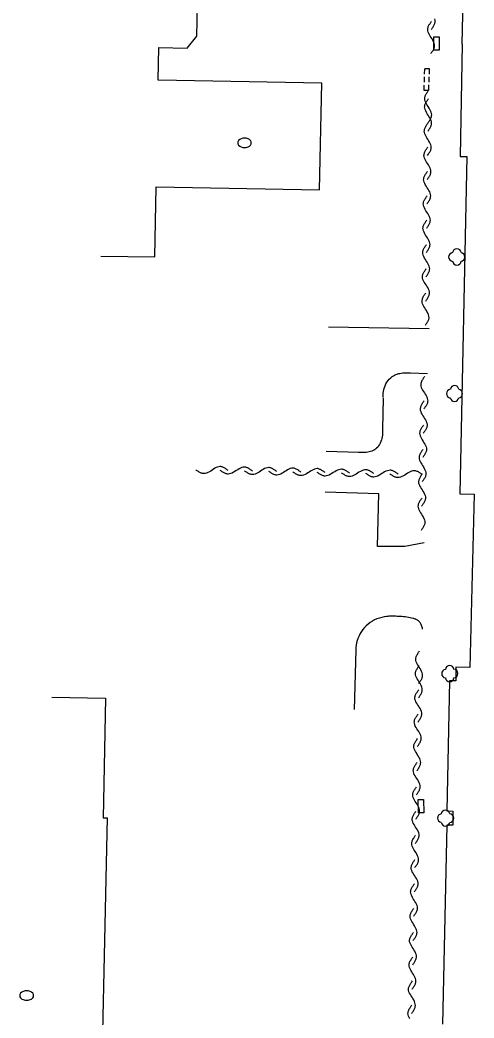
# Model space of a CAD drawing. Header units: millimetres. Extents: x 107999 to 109001, y 146999 to 148001.
# Drawn here: x 108135.5 to 108177.6, y 147292 to 147384.5 of the extents above; entities that cross this region are included whole.
import ezdxf
from ezdxf.enums import TextEntityAlignment as Align

# ---------------------------------------------------------------- set-up
doc = ezdxf.new("R2010")
doc.units = ezdxf.units.MM
doc.linetypes.add('DASHED', pattern=[0.75, 0.5, -0.25])
for name, color, linetype in [('W0008', 7, 'CONTINUOUS'), ('W0100', 7, 'CONTINUOUS'), ('W0112', 1, 'DASHED'), ('W0300', 7, 'CONTINUOUS'), ('W0310', 3, 'CONTINUOUS'), ('W0471', 7, 'CONTINUOUS'), ('W0991', 7, 'CONTINUOUS')]:
    doc.layers.add(name, color=color, linetype=linetype)
doc.styles.get("Standard").update_dxf_attribs({"font": 'romans.shx', "width": 0.85})

msp = doc.modelspace()

# ---------------------------------------------------------------- linework, layer by layer
at = {"layer": 'W0008'}
for points in [[(108176.531, 147382.266), (108176.719, 147390.469)], [(108176.531, 147382.266), (108176.328, 147371.875), (108176.969, 147371.859), (108176.32, 147340.594), (108177.625, 147340.562), (108177.242, 147324.516), (108175.945, 147324.531), (108175.93, 147323.266), (108175.359, 147323.266), (108175.102, 147311.25), (108175.664, 147311.219), (108175.664, 147309.906), (108175.109, 147309.922), (108174.711, 147291.484)], [(108173.453, 147355.891), (108164.117, 147356.062)], [(108169.203, 147349.531), (108169.203, 147349.562), (108169.203, 147349.609), (108169.203, 147349.641), (108169.203, 147349.688), (108169.203, 147349.719), (108169.203, 147349.766), (108169.203, 147349.797), (108169.203, 147349.844), (108169.203, 147349.875), (108169.203, 147349.922), (108169.203, 147349.922), (108169.227, 147350.094), (108169.266, 147350.281), (108169.312, 147350.453), (108169.375, 147350.625), (108169.453, 147350.797), (108169.547, 147350.953), (108169.648, 147351.094), (108169.766, 147351.234), (108169.898, 147351.359), (108170.039, 147351.469), (108170.148, 147351.547), (108170.258, 147351.609), (108170.375, 147351.656), (108170.5, 147351.703), (108170.625, 147351.75), (108170.75, 147351.766), (108170.883, 147351.797), (108171.008, 147351.812), (108171.141, 147351.828), (108171.266, 147351.828), (108171.312, 147351.828), (108171.359, 147351.828), (108171.406, 147351.828), (108171.453, 147351.828), (108171.492, 147351.828), (108171.539, 147351.828), (108171.586, 147351.812), (108171.625, 147351.812), (108171.672, 147351.812), (108171.719, 147351.812), (108171.719, 147351.812), (108173.297, 147351.75)], [(108169.195, 147349.469), (108169.141, 147346.609), (108169.141, 147346.609), (108169.148, 147346.562), (108169.148, 147346.516), (108169.148, 147346.484), (108169.148, 147346.438), (108169.148, 147346.391), (108169.141, 147346.359), (108169.141, 147346.312), (108169.141, 147346.281), (108169.141, 147346.234), (108169.141, 147346.188), (108169.141, 147346.188), (108169.125, 147346.047), (108169.102, 147345.891), (108169.07, 147345.734), (108169.031, 147345.594), (108168.984, 147345.453), (108168.93, 147345.312), (108168.859, 147345.172), (108168.781, 147345.047), (108168.695, 147344.938), (108168.594, 147344.828), (108168.492, 147344.75), (108168.383, 147344.688), (108168.273, 147344.625), (108168.148, 147344.562), (108168.023, 147344.516), (108167.898, 147344.484), (108167.766, 147344.453), (108167.633, 147344.438), (108167.5, 147344.422), (108167.367, 147344.422), (108167.328, 147344.422), (108167.281, 147344.422), (108167.234, 147344.422), (108167.188, 147344.422), (108167.141, 147344.422), (108167.102, 147344.422), (108167.055, 147344.422), (108167.008, 147344.422), (108166.969, 147344.422), (108166.922, 147344.438), (108163.93, 147344.516)], [(108173.008, 147336.062), (108171.219, 147335.719), (108168.672, 147335.734), (108168.812, 147340.609), (108163.82, 147340.75)], [(108172.859, 147328.078), (108172.836, 147328.172), (108172.812, 147328.25), (108172.789, 147328.328), (108172.758, 147328.406), (108172.727, 147328.484), (108172.695, 147328.562), (108172.656, 147328.625), (108172.609, 147328.688), (108172.562, 147328.75), (108172.516, 147328.797), (108172.469, 147328.844), (108172.422, 147328.875), (108172.375, 147328.906), (108172.328, 147328.938), (108172.273, 147328.953), (108172.219, 147328.984), (108172.164, 147329), (108172.109, 147329.016), (108172.047, 147329.047), (108171.992, 147329.062), (108171.992, 147329.062), (108171.836, 147329.094), (108171.688, 147329.125), (108171.539, 147329.156), (108171.391, 147329.188), (108171.234, 147329.203), (108171.086, 147329.219), (108170.938, 147329.234), (108170.781, 147329.25), (108170.633, 147329.25), (108170.484, 147329.25), (108170.383, 147329.266), (108170.289, 147329.266), (108170.195, 147329.266), (108170.094, 147329.266), (108170, 147329.266), (108169.906, 147329.266), (108169.812, 147329.266), (108169.711, 147329.266), (108169.617, 147329.25), (108169.523, 147329.25), (108169.289, 147329.219), (108169.062, 147329.156), (108168.844, 147329.094), (108168.625, 147329.016), (108168.406, 147328.922), (108168.203, 147328.812), (108168, 147328.672), (108167.812, 147328.531), (108167.633, 147328.391), (108167.469, 147328.219), (108167.32, 147328.047), (108167.188, 147327.859), (108167.07, 147327.656), (108166.961, 147327.453), (108166.875, 147327.25), (108166.797, 147327.031), (108166.742, 147326.812), (108166.695, 147326.578), (108166.672, 147326.359), (108166.664, 147326.141), (108166.664, 147326.141), (108166.664, 147326.141), (108166.664, 147326.141), (108166.664, 147326.141), (108166.664, 147326.141), (108166.664, 147326.141), (108166.664, 147326.141), (108166.664, 147326.141), (108166.664, 147326.141), (108166.664, 147326.141), (108166.515, 147320.624)]]:
    msp.add_lwpolyline(points, dxfattribs=at)
at = {"layer": 'W0100'}
for points in [[(108143.031, 147362.641), (108148.031, 147362.562), (108148.148, 147369.047), (108163.312, 147368.766), (108163.508, 147378.656), (108148.336, 147378.922), (108148.391, 147381.953), (108151.023, 147381.906), (108151.922, 147383.016), (108152.008, 147387.297), (108151.094, 147388.359), (108152.055, 147389.438), (108152.133, 147393.703), (108151.266, 147394.703), (108148.625, 147394.75), (108148.75, 147401.422), (108141.43, 147401.547), (108142.023, 147433.766), (108137.023, 147433.859)], [(108138.469, 147321.766), (108143.461, 147321.672), (108143.227, 147310.594), (108143.602, 147310.594), (108142.914, 147277.984), (108138.701, 147278.077)]]:
    msp.add_lwpolyline(points, dxfattribs=at)
at = {"layer": 'W0112'}
msp.add_lwpolyline([(108173.469, 147380), (108173.398, 147377.969), (108173, 147377.984), (108173.062, 147380.016), (108173.469, 147380)], dxfattribs=at)
at = {"layer": 'W0300'}
for centre, radius, start, end in [((108175.68, 147362.547), 0.409, 96.5819, 263.4181), ((108176.031, 147362.906), 0.401, 6.7098, 173.2902), ((108176.383, 147362.547), 0.393, 276.8428, 83.1572), ((108176.031, 147362.203), 0.401, 186.7098, 353.2902), ((108175.469, 147349.891), 0.409, 96.5819, 263.4181), ((108175.82, 147350.25), 0.393, 6.8428, 173.1572), ((108176.164, 147349.891), 0.393, 276.8428, 83.1572), ((108175.812, 147349.547), 0.393, 186.8428, 353.1572), ((108175.016, 147323.953), 0.393, 95.7106, 264.2894), ((108175.367, 147324.297), 0.401, 6.7098, 173.2902), ((108175.719, 147323.953), 0.409, 276.5819, 83.4181), ((108175.367, 147323.594), 0.393, 186.8428, 353.1572), ((108174.977, 147310.906), 0.401, 6.7098, 173.2902), ((108174.633, 147310.562), 0.393, 96.8428, 263.1572), ((108174.977, 147310.203), 0.393, 186.8428, 353.1572), ((108175.328, 147310.562), 0.409, 276.5819, 83.4181)]:
    msp.add_arc(centre, radius, start, end, dxfattribs=at)
at = {"layer": 'W0310'}
for points in [[(108173.617, 147381.391), (108173.656, 147381.453), (108173.703, 147381.516), (108173.75, 147381.578), (108173.789, 147381.641), (108173.82, 147381.688), (108173.852, 147381.75), (108173.883, 147381.812), (108173.914, 147381.875), (108173.938, 147381.938), (108173.953, 147382), (108173.961, 147382.062), (108173.969, 147382.125), (108173.961, 147382.25), (108173.93, 147382.375), (108173.875, 147382.5), (108173.812, 147382.641), (108173.734, 147382.766), (108173.656, 147382.891), (108173.57, 147383.016), (108173.5, 147383.141), (108173.422, 147383.266), (108173.375, 147383.391), (108173.336, 147383.516), (108173.328, 147383.641), (108173.336, 147383.703), (108173.344, 147383.766), (108173.359, 147383.828), (108173.383, 147383.891), (108173.414, 147383.953), (108173.445, 147384.016), (108173.477, 147384.078), (108173.516, 147384.125), (108173.555, 147384.188), (108173.594, 147384.25), (108173.633, 147384.312), (108173.68, 147384.375)], [(108173.664, 147383.625), (108173.711, 147383.688), (108173.75, 147383.75), (108173.789, 147383.812), (108173.828, 147383.875), (108173.867, 147383.938), (108173.906, 147384), (108173.938, 147384.062), (108173.961, 147384.125), (108173.984, 147384.188), (108174, 147384.25), (108174.008, 147384.312), (108174.016, 147384.375), (108174.008, 147384.5), (108173.977, 147384.625)], [(108173.359, 147374.969), (108173.398, 147375.031), (108173.445, 147375.094), (108173.484, 147375.156), (108173.531, 147375.219), (108173.562, 147375.281), (108173.594, 147375.344), (108173.625, 147375.406), (108173.648, 147375.469), (108173.672, 147375.531), (108173.688, 147375.594), (108173.695, 147375.656), (108173.703, 147375.719), (108173.695, 147375.844), (108173.656, 147375.969), (108173.602, 147376.094), (108173.531, 147376.219), (108173.453, 147376.344), (108173.375, 147376.484), (108173.289, 147376.609), (108173.211, 147376.734), (108173.148, 147376.859), (108173.094, 147376.984), (108173.055, 147377.109), (108173.047, 147377.234), (108173.055, 147377.297), (108173.062, 147377.359), (108173.078, 147377.422), (108173.102, 147377.484), (108173.133, 147377.547), (108173.164, 147377.609), (108173.195, 147377.656), (108173.234, 147377.719), (108173.273, 147377.781), (108173.312, 147377.844), (108173.352, 147377.906), (108173.398, 147377.969)], [(108173.352, 147374.219), (108173.398, 147374.281), (108173.43, 147374.344), (108173.477, 147374.406), (108173.516, 147374.469), (108173.555, 147374.531), (108173.586, 147374.578), (108173.617, 147374.641), (108173.641, 147374.703), (108173.664, 147374.766), (108173.68, 147374.828), (108173.688, 147374.891), (108173.695, 147374.953), (108173.68, 147375.078), (108173.648, 147375.203), (108173.594, 147375.328), (108173.523, 147375.453), (108173.445, 147375.578), (108173.367, 147375.703), (108173.281, 147375.828), (108173.203, 147375.953), (108173.141, 147376.094), (108173.086, 147376.219), (108173.055, 147376.344), (108173.039, 147376.469), (108173.047, 147376.531), (108173.055, 147376.594), (108173.07, 147376.656), (108173.094, 147376.719), (108173.117, 147376.781), (108173.148, 147376.844), (108173.188, 147376.906), (108173.227, 147376.969), (108173.266, 147377.031), (108173.305, 147377.094), (108173.344, 147377.156), (108173.391, 147377.219)], [(108173.32, 147371.969), (108173.367, 147372.031), (108173.398, 147372.094), (108173.445, 147372.156), (108173.484, 147372.219), (108173.523, 147372.281), (108173.555, 147372.328), (108173.586, 147372.391), (108173.609, 147372.453), (108173.633, 147372.516), (108173.648, 147372.578), (108173.656, 147372.641), (108173.664, 147372.703), (108173.648, 147372.828), (108173.617, 147372.953), (108173.562, 147373.078), (108173.492, 147373.203), (108173.414, 147373.328), (108173.336, 147373.453), (108173.25, 147373.578), (108173.172, 147373.703), (108173.109, 147373.844), (108173.055, 147373.969), (108173.023, 147374.094), (108173.008, 147374.219), (108173.016, 147374.281), (108173.023, 147374.344), (108173.039, 147374.406), (108173.062, 147374.469), (108173.086, 147374.531), (108173.117, 147374.594), (108173.156, 147374.656), (108173.195, 147374.719), (108173.234, 147374.781), (108173.273, 147374.844), (108173.312, 147374.906), (108173.359, 147374.969)], [(108173.289, 147369.719), (108173.336, 147369.781), (108173.367, 147369.844), (108173.414, 147369.906), (108173.453, 147369.969), (108173.492, 147370.031), (108173.523, 147370.078), (108173.555, 147370.141), (108173.578, 147370.203), (108173.602, 147370.266), (108173.617, 147370.328), (108173.625, 147370.391), (108173.633, 147370.453), (108173.617, 147370.562), (108173.586, 147370.703), (108173.531, 147370.828), (108173.461, 147370.953), (108173.391, 147371.078), (108173.305, 147371.203), (108173.227, 147371.328), (108173.148, 147371.453), (108173.086, 147371.594), (108173.031, 147371.719), (108173, 147371.844), (108172.984, 147371.969), (108172.992, 147372.031), (108173, 147372.094), (108173.016, 147372.156), (108173.039, 147372.219), (108173.062, 147372.281), (108173.094, 147372.344), (108173.125, 147372.406), (108173.164, 147372.469), (108173.203, 147372.531), (108173.242, 147372.594), (108173.289, 147372.656), (108173.328, 147372.719)], [(108173.258, 147367.469), (108173.297, 147367.531), (108173.344, 147367.594), (108173.391, 147367.656), (108173.43, 147367.719), (108173.461, 147367.781), (108173.492, 147367.828), (108173.523, 147367.891), (108173.555, 147367.953), (108173.578, 147368.016), (108173.594, 147368.078), (108173.602, 147368.141), (108173.609, 147368.203), (108173.602, 147368.328), (108173.57, 147368.453), (108173.516, 147368.578), (108173.445, 147368.719), (108173.367, 147368.844), (108173.289, 147368.969), (108173.203, 147369.094), (108173.125, 147369.219), (108173.055, 147369.344), (108173, 147369.469), (108172.969, 147369.594), (108172.953, 147369.719), (108172.961, 147369.781), (108172.969, 147369.844), (108172.984, 147369.906), (108173.008, 147369.969), (108173.031, 147370.031), (108173.062, 147370.094), (108173.094, 147370.156), (108173.133, 147370.219), (108173.172, 147370.281), (108173.211, 147370.344), (108173.258, 147370.406), (108173.297, 147370.469)], [(108173.234, 147365.219), (108173.281, 147365.281), (108173.312, 147365.344), (108173.359, 147365.406), (108173.398, 147365.469), (108173.438, 147365.531), (108173.469, 147365.578), (108173.5, 147365.641), (108173.523, 147365.703), (108173.547, 147365.766), (108173.562, 147365.828), (108173.57, 147365.891), (108173.578, 147365.953), (108173.562, 147366.078), (108173.531, 147366.203), (108173.477, 147366.328), (108173.406, 147366.453), (108173.328, 147366.578), (108173.25, 147366.703), (108173.164, 147366.828), (108173.086, 147366.953), (108173.023, 147367.094), (108172.969, 147367.219), (108172.938, 147367.344), (108172.922, 147367.469), (108172.93, 147367.531), (108172.938, 147367.594), (108172.953, 147367.656), (108172.977, 147367.719), (108173, 147367.781), (108173.031, 147367.844), (108173.07, 147367.906), (108173.109, 147367.969), (108173.148, 147368.031), (108173.188, 147368.094), (108173.227, 147368.156), (108173.273, 147368.219)], [(108173.203, 147362.969), (108173.25, 147363.031), (108173.281, 147363.094), (108173.328, 147363.156), (108173.367, 147363.219), (108173.406, 147363.281), (108173.438, 147363.328), (108173.469, 147363.391), (108173.492, 147363.453), (108173.516, 147363.516), (108173.531, 147363.578), (108173.539, 147363.641), (108173.547, 147363.703), (108173.531, 147363.828), (108173.5, 147363.953), (108173.445, 147364.078), (108173.375, 147364.203), (108173.297, 147364.328), (108173.219, 147364.453), (108173.133, 147364.578), (108173.055, 147364.703), (108172.992, 147364.844), (108172.938, 147364.969), (108172.906, 147365.094), (108172.891, 147365.219), (108172.898, 147365.281), (108172.906, 147365.344), (108172.922, 147365.406), (108172.945, 147365.469), (108172.969, 147365.531), (108173, 147365.594), (108173.039, 147365.656), (108173.078, 147365.719), (108173.117, 147365.781), (108173.156, 147365.844), (108173.195, 147365.906), (108173.242, 147365.969)], [(108173.172, 147360.719), (108173.219, 147360.781), (108173.25, 147360.844), (108173.297, 147360.906), (108173.336, 147360.969), (108173.375, 147361.031), (108173.406, 147361.078), (108173.438, 147361.141), (108173.461, 147361.203), (108173.484, 147361.266), (108173.5, 147361.328), (108173.508, 147361.391), (108173.516, 147361.453), (108173.5, 147361.562), (108173.469, 147361.703), (108173.414, 147361.828), (108173.344, 147361.953), (108173.273, 147362.078), (108173.188, 147362.203), (108173.109, 147362.328), (108173.031, 147362.453), (108172.969, 147362.594), (108172.914, 147362.719), (108172.883, 147362.844), (108172.867, 147362.969), (108172.875, 147363.031), (108172.883, 147363.094), (108172.898, 147363.156), (108172.922, 147363.219), (108172.945, 147363.281), (108172.977, 147363.344), (108173.008, 147363.406), (108173.047, 147363.469), (108173.086, 147363.531), (108173.125, 147363.594), (108173.172, 147363.656), (108173.211, 147363.719)], [(108173.141, 147358.469), (108173.18, 147358.531), (108173.227, 147358.594), (108173.273, 147358.656), (108173.312, 147358.719), (108173.344, 147358.781), (108173.375, 147358.828), (108173.406, 147358.891), (108173.438, 147358.953), (108173.461, 147359.016), (108173.477, 147359.078), (108173.484, 147359.141), (108173.492, 147359.203), (108173.484, 147359.328), (108173.453, 147359.453), (108173.398, 147359.578), (108173.328, 147359.719), (108173.25, 147359.844), (108173.172, 147359.969), (108173.086, 147360.094), (108173.008, 147360.219), (108172.938, 147360.344), (108172.883, 147360.469), (108172.852, 147360.594), (108172.836, 147360.719), (108172.844, 147360.781), (108172.852, 147360.844), (108172.867, 147360.906), (108172.891, 147360.969), (108172.914, 147361.031), (108172.945, 147361.094), (108172.977, 147361.156), (108173.016, 147361.219), (108173.055, 147361.281), (108173.094, 147361.344), (108173.141, 147361.406), (108173.18, 147361.469)], [(108173.117, 147356.219), (108173.164, 147356.281), (108173.195, 147356.344), (108173.242, 147356.406), (108173.281, 147356.469), (108173.32, 147356.531), (108173.352, 147356.578), (108173.383, 147356.641), (108173.406, 147356.703), (108173.43, 147356.766), (108173.445, 147356.828), (108173.453, 147356.891), (108173.461, 147356.953), (108173.445, 147357.078), (108173.414, 147357.203), (108173.359, 147357.328), (108173.289, 147357.453), (108173.211, 147357.578), (108173.133, 147357.703), (108173.047, 147357.828), (108172.969, 147357.953), (108172.906, 147358.094), (108172.852, 147358.219), (108172.82, 147358.344), (108172.805, 147358.469), (108172.812, 147358.531), (108172.82, 147358.594), (108172.836, 147358.656), (108172.859, 147358.719), (108172.883, 147358.781), (108172.914, 147358.844), (108172.945, 147358.906), (108172.984, 147358.969), (108173.023, 147359.031), (108173.062, 147359.094), (108173.109, 147359.156), (108173.148, 147359.219)], [(108173.039, 147351.469), (108173, 147351.406), (108172.945, 147351.344), (108172.906, 147351.281), (108172.875, 147351.219), (108172.836, 147351.156), (108172.797, 147351.094), (108172.766, 147351.031), (108172.742, 147350.969), (108172.719, 147350.906), (108172.703, 147350.844), (108172.695, 147350.781), (108172.688, 147350.719), (108172.695, 147350.594), (108172.734, 147350.469), (108172.789, 147350.344), (108172.859, 147350.219), (108172.938, 147350.094), (108173.016, 147349.969), (108173.094, 147349.844), (108173.172, 147349.719), (108173.234, 147349.578), (108173.289, 147349.453), (108173.32, 147349.328), (108173.328, 147349.203), (108173.32, 147349.141), (108173.312, 147349.078), (108173.297, 147349.016), (108173.273, 147348.953), (108173.242, 147348.891), (108173.211, 147348.828), (108173.18, 147348.766), (108173.141, 147348.719), (108173.102, 147348.656), (108173.055, 147348.594), (108173.016, 147348.531), (108172.969, 147348.469)], [(108172.992, 147349.219), (108172.953, 147349.156), (108172.898, 147349.094), (108172.859, 147349.031), (108172.82, 147348.969), (108172.781, 147348.906), (108172.75, 147348.844), (108172.719, 147348.781), (108172.688, 147348.719), (108172.664, 147348.656), (108172.648, 147348.594), (108172.641, 147348.531), (108172.633, 147348.469), (108172.641, 147348.344), (108172.68, 147348.219), (108172.734, 147348.094), (108172.805, 147347.969), (108172.875, 147347.844), (108172.961, 147347.719), (108173.039, 147347.594), (108173.117, 147347.469), (108173.18, 147347.328), (108173.227, 147347.203), (108173.266, 147347.078), (108173.273, 147346.953), (108173.266, 147346.891), (108173.258, 147346.828), (108173.242, 147346.766), (108173.219, 147346.703), (108173.188, 147346.641), (108173.156, 147346.578), (108173.125, 147346.516), (108173.086, 147346.469), (108173.047, 147346.406), (108173.008, 147346.344), (108172.969, 147346.281), (108172.922, 147346.219)], [(108172.938, 147346.969), (108172.898, 147346.906), (108172.844, 147346.844), (108172.805, 147346.781), (108172.766, 147346.719), (108172.727, 147346.656), (108172.695, 147346.594), (108172.664, 147346.531), (108172.633, 147346.469), (108172.609, 147346.406), (108172.594, 147346.344), (108172.586, 147346.281), (108172.578, 147346.219), (108172.586, 147346.094), (108172.625, 147345.969), (108172.68, 147345.844), (108172.75, 147345.719), (108172.82, 147345.594), (108172.906, 147345.469), (108172.984, 147345.344), (108173.062, 147345.219), (108173.125, 147345.078), (108173.172, 147344.953), (108173.211, 147344.828), (108173.219, 147344.703), (108173.211, 147344.641), (108173.203, 147344.578), (108173.188, 147344.516), (108173.164, 147344.453), (108173.133, 147344.391), (108173.102, 147344.328), (108173.07, 147344.266), (108173.031, 147344.219), (108172.992, 147344.156), (108172.953, 147344.094), (108172.914, 147344.031), (108172.867, 147343.969)], [(108172.883, 147344.719), (108172.844, 147344.656), (108172.789, 147344.594), (108172.75, 147344.531), (108172.719, 147344.469), (108172.68, 147344.406), (108172.641, 147344.344), (108172.609, 147344.281), (108172.586, 147344.219), (108172.562, 147344.156), (108172.547, 147344.094), (108172.539, 147344.031), (108172.531, 147343.969), (108172.547, 147343.844), (108172.578, 147343.719), (108172.633, 147343.594), (108172.695, 147343.469), (108172.773, 147343.344), (108172.852, 147343.219), (108172.93, 147343.094), (108173.008, 147342.953), (108173.07, 147342.828), (108173.125, 147342.703), (108173.156, 147342.578), (108173.164, 147342.453), (108173.156, 147342.391), (108173.148, 147342.328), (108173.133, 147342.266), (108173.109, 147342.203), (108173.078, 147342.141), (108173.047, 147342.078), (108173.016, 147342.016), (108172.977, 147341.969), (108172.938, 147341.906), (108172.898, 147341.844), (108172.852, 147341.781), (108172.812, 147341.719)], [(108154.836, 147342.766), (108154.773, 147342.812), (108154.711, 147342.859), (108154.648, 147342.891), (108154.594, 147342.938), (108154.531, 147342.969), (108154.469, 147343.016), (108154.406, 147343.047), (108154.344, 147343.062), (108154.281, 147343.094), (108154.219, 147343.109), (108154.156, 147343.125), (108154.094, 147343.125), (108153.969, 147343.109), (108153.844, 147343.078), (108153.719, 147343.031), (108153.594, 147342.969), (108153.461, 147342.891), (108153.336, 147342.812), (108153.211, 147342.719), (108153.086, 147342.656), (108152.953, 147342.578), (108152.828, 147342.531), (108152.703, 147342.5), (108152.578, 147342.484), (108152.516, 147342.484), (108152.453, 147342.5), (108152.391, 147342.516), (108152.328, 147342.531), (108152.266, 147342.562), (108152.203, 147342.594), (108152.141, 147342.625), (108152.086, 147342.672), (108152.023, 147342.703), (108151.961, 147342.75), (108151.898, 147342.781), (108151.836, 147342.828)], [(108157.086, 147342.719), (108157.023, 147342.766), (108156.961, 147342.812), (108156.898, 147342.844), (108156.844, 147342.891), (108156.781, 147342.922), (108156.719, 147342.969), (108156.656, 147343), (108156.594, 147343.016), (108156.531, 147343.047), (108156.469, 147343.062), (108156.406, 147343.078), (108156.344, 147343.078), (108156.219, 147343.062), (108156.094, 147343.031), (108155.969, 147342.984), (108155.844, 147342.922), (108155.711, 147342.844), (108155.586, 147342.766), (108155.461, 147342.672), (108155.336, 147342.609), (108155.203, 147342.531), (108155.078, 147342.484), (108154.953, 147342.453), (108154.828, 147342.438), (108154.766, 147342.438), (108154.703, 147342.453), (108154.641, 147342.469), (108154.578, 147342.484), (108154.516, 147342.516), (108154.453, 147342.547), (108154.391, 147342.578), (108154.336, 147342.625), (108154.273, 147342.656), (108154.211, 147342.703), (108154.148, 147342.734), (108154.086, 147342.781)], [(108159.328, 147342.672), (108159.266, 147342.719), (108159.203, 147342.766), (108159.141, 147342.797), (108159.086, 147342.844), (108159.023, 147342.875), (108158.961, 147342.922), (108158.898, 147342.953), (108158.836, 147342.969), (108158.773, 147343), (108158.711, 147343.016), (108158.648, 147343.031), (108158.586, 147343.031), (108158.461, 147343.016), (108158.336, 147342.984), (108158.211, 147342.938), (108158.086, 147342.875), (108157.961, 147342.797), (108157.836, 147342.719), (108157.703, 147342.625), (108157.578, 147342.562), (108157.453, 147342.484), (108157.328, 147342.438), (108157.203, 147342.406), (108157.078, 147342.391), (108157.016, 147342.391), (108156.953, 147342.406), (108156.891, 147342.422), (108156.828, 147342.438), (108156.766, 147342.469), (108156.703, 147342.5), (108156.641, 147342.531), (108156.586, 147342.578), (108156.523, 147342.609), (108156.461, 147342.656), (108156.398, 147342.688), (108156.336, 147342.734)], [(108161.578, 147342.625), (108161.516, 147342.672), (108161.453, 147342.719), (108161.391, 147342.75), (108161.336, 147342.797), (108161.273, 147342.828), (108161.211, 147342.875), (108161.148, 147342.906), (108161.086, 147342.922), (108161.023, 147342.953), (108160.961, 147342.969), (108160.898, 147342.984), (108160.836, 147342.984), (108160.711, 147342.969), (108160.586, 147342.938), (108160.461, 147342.891), (108160.336, 147342.828), (108160.211, 147342.75), (108160.086, 147342.672), (108159.953, 147342.578), (108159.828, 147342.516), (108159.703, 147342.438), (108159.578, 147342.391), (108159.453, 147342.359), (108159.328, 147342.344), (108159.266, 147342.344), (108159.203, 147342.359), (108159.141, 147342.375), (108159.078, 147342.391), (108159.016, 147342.422), (108158.953, 147342.453), (108158.891, 147342.484), (108158.836, 147342.531), (108158.773, 147342.562), (108158.711, 147342.609), (108158.648, 147342.641), (108158.586, 147342.688)], [(108163.828, 147342.578), (108163.766, 147342.625), (108163.703, 147342.672), (108163.641, 147342.703), (108163.586, 147342.75), (108163.523, 147342.781), (108163.461, 147342.828), (108163.398, 147342.859), (108163.336, 147342.875), (108163.273, 147342.906), (108163.211, 147342.922), (108163.148, 147342.938), (108163.086, 147342.938), (108162.961, 147342.922), (108162.836, 147342.891), (108162.711, 147342.844), (108162.586, 147342.781), (108162.461, 147342.703), (108162.336, 147342.625), (108162.211, 147342.547), (108162.078, 147342.469), (108161.953, 147342.391), (108161.828, 147342.344), (108161.703, 147342.312), (108161.578, 147342.297), (108161.516, 147342.297), (108161.453, 147342.312), (108161.391, 147342.328), (108161.328, 147342.344), (108161.266, 147342.375), (108161.203, 147342.406), (108161.141, 147342.438), (108161.078, 147342.469), (108161.016, 147342.516), (108160.953, 147342.562), (108160.891, 147342.594), (108160.828, 147342.641)], [(108166.078, 147342.531), (108166.016, 147342.578), (108165.953, 147342.625), (108165.891, 147342.656), (108165.836, 147342.703), (108165.773, 147342.734), (108165.711, 147342.781), (108165.648, 147342.812), (108165.586, 147342.828), (108165.523, 147342.859), (108165.461, 147342.875), (108165.398, 147342.891), (108165.336, 147342.891), (108165.211, 147342.875), (108165.086, 147342.844), (108164.961, 147342.797), (108164.836, 147342.734), (108164.703, 147342.656), (108164.578, 147342.578), (108164.453, 147342.484), (108164.328, 147342.422), (108164.195, 147342.344), (108164.07, 147342.297), (108163.945, 147342.266), (108163.82, 147342.25), (108163.758, 147342.25), (108163.695, 147342.266), (108163.633, 147342.281), (108163.57, 147342.297), (108163.508, 147342.328), (108163.445, 147342.359), (108163.383, 147342.391), (108163.328, 147342.438), (108163.266, 147342.469), (108163.203, 147342.516), (108163.141, 147342.547), (108163.078, 147342.594)], [(108168.328, 147342.484), (108168.266, 147342.531), (108168.203, 147342.578), (108168.141, 147342.609), (108168.086, 147342.656), (108168.023, 147342.688), (108167.961, 147342.734), (108167.898, 147342.766), (108167.836, 147342.781), (108167.773, 147342.812), (108167.711, 147342.828), (108167.648, 147342.844), (108167.586, 147342.844), (108167.461, 147342.828), (108167.336, 147342.797), (108167.211, 147342.75), (108167.086, 147342.688), (108166.953, 147342.609), (108166.828, 147342.531), (108166.703, 147342.438), (108166.578, 147342.375), (108166.445, 147342.297), (108166.32, 147342.25), (108166.195, 147342.219), (108166.07, 147342.203), (108166.008, 147342.203), (108165.945, 147342.219), (108165.883, 147342.234), (108165.82, 147342.25), (108165.758, 147342.281), (108165.695, 147342.312), (108165.633, 147342.344), (108165.578, 147342.391), (108165.516, 147342.422), (108165.453, 147342.469), (108165.391, 147342.5), (108165.328, 147342.547)], [(108170.578, 147342.438), (108170.516, 147342.484), (108170.453, 147342.531), (108170.391, 147342.562), (108170.336, 147342.609), (108170.273, 147342.641), (108170.211, 147342.688), (108170.148, 147342.719), (108170.086, 147342.734), (108170.023, 147342.766), (108169.961, 147342.781), (108169.898, 147342.797), (108169.836, 147342.797), (108169.711, 147342.781), (108169.586, 147342.75), (108169.461, 147342.703), (108169.336, 147342.641), (108169.203, 147342.562), (108169.078, 147342.484), (108168.953, 147342.391), (108168.828, 147342.328), (108168.695, 147342.25), (108168.57, 147342.203), (108168.445, 147342.172), (108168.32, 147342.156), (108168.258, 147342.156), (108168.195, 147342.172), (108168.133, 147342.188), (108168.07, 147342.203), (108168.008, 147342.234), (108167.945, 147342.266), (108167.883, 147342.297), (108167.828, 147342.344), (108167.766, 147342.375), (108167.703, 147342.422), (108167.641, 147342.453), (108167.578, 147342.5)], [(108172.828, 147342.391), (108172.766, 147342.438), (108172.703, 147342.484), (108172.641, 147342.516), (108172.586, 147342.562), (108172.523, 147342.594), (108172.461, 147342.641), (108172.398, 147342.672), (108172.336, 147342.688), (108172.273, 147342.719), (108172.211, 147342.734), (108172.148, 147342.75), (108172.086, 147342.75), (108171.961, 147342.734), (108171.836, 147342.703), (108171.711, 147342.656), (108171.586, 147342.594), (108171.453, 147342.516), (108171.328, 147342.438), (108171.203, 147342.344), (108171.078, 147342.281), (108170.945, 147342.203), (108170.82, 147342.156), (108170.695, 147342.125), (108170.57, 147342.109), (108170.508, 147342.109), (108170.445, 147342.125), (108170.383, 147342.141), (108170.32, 147342.156), (108170.258, 147342.188), (108170.195, 147342.219), (108170.133, 147342.25), (108170.078, 147342.297), (108170.016, 147342.328), (108169.953, 147342.375), (108169.891, 147342.406), (108169.828, 147342.453)], [(108172.828, 147342.469), (108172.789, 147342.406), (108172.734, 147342.344), (108172.695, 147342.281), (108172.664, 147342.219), (108172.625, 147342.156), (108172.586, 147342.094), (108172.555, 147342.031), (108172.531, 147341.969), (108172.508, 147341.906), (108172.492, 147341.844), (108172.484, 147341.781), (108172.477, 147341.719), (108172.484, 147341.594), (108172.523, 147341.469), (108172.578, 147341.344), (108172.648, 147341.219), (108172.727, 147341.094), (108172.805, 147340.969), (108172.883, 147340.844), (108172.961, 147340.719), (108173.023, 147340.578), (108173.078, 147340.453), (108173.109, 147340.328), (108173.117, 147340.203), (108173.109, 147340.141), (108173.102, 147340.078), (108173.086, 147340.016), (108173.062, 147339.953), (108173.031, 147339.891), (108173, 147339.828), (108172.969, 147339.766), (108172.93, 147339.719), (108172.891, 147339.656), (108172.844, 147339.594), (108172.805, 147339.531), (108172.758, 147339.469)], [(108172.781, 147340.219), (108172.742, 147340.156), (108172.688, 147340.094), (108172.648, 147340.031), (108172.609, 147339.969), (108172.57, 147339.906), (108172.539, 147339.844), (108172.508, 147339.781), (108172.477, 147339.719), (108172.453, 147339.656), (108172.438, 147339.594), (108172.43, 147339.531), (108172.422, 147339.469), (108172.43, 147339.344), (108172.469, 147339.219), (108172.523, 147339.094), (108172.594, 147338.969), (108172.664, 147338.844), (108172.75, 147338.719), (108172.828, 147338.594), (108172.906, 147338.469), (108172.969, 147338.328), (108173.016, 147338.203), (108173.055, 147338.078), (108173.062, 147337.953), (108173.055, 147337.891), (108173.047, 147337.828), (108173.031, 147337.766), (108173.008, 147337.703), (108172.977, 147337.641), (108172.945, 147337.578), (108172.914, 147337.516), (108172.875, 147337.469), (108172.836, 147337.406), (108172.797, 147337.344), (108172.758, 147337.281), (108172.711, 147337.219)], [(108172.508, 147323.047), (108172.547, 147323.109), (108172.594, 147323.172), (108172.641, 147323.234), (108172.68, 147323.297), (108172.711, 147323.359), (108172.742, 147323.406), (108172.773, 147323.469), (108172.805, 147323.531), (108172.828, 147323.594), (108172.844, 147323.656), (108172.852, 147323.719), (108172.859, 147323.781), (108172.852, 147323.906), (108172.82, 147324.031), (108172.766, 147324.156), (108172.703, 147324.297), (108172.625, 147324.422), (108172.547, 147324.547), (108172.461, 147324.672), (108172.391, 147324.797), (108172.32, 147324.922), (108172.266, 147325.047), (108172.227, 147325.172), (108172.219, 147325.297), (108172.227, 147325.359), (108172.234, 147325.422), (108172.25, 147325.484), (108172.273, 147325.547), (108172.297, 147325.609), (108172.328, 147325.672), (108172.367, 147325.734), (108172.406, 147325.797), (108172.445, 147325.859), (108172.484, 147325.922), (108172.523, 147325.984), (108172.57, 147326.047)], [(108172.477, 147321.703), (108172.523, 147321.766), (108172.562, 147321.828), (108172.602, 147321.891), (108172.641, 147321.953), (108172.68, 147322.016), (108172.719, 147322.078), (108172.75, 147322.141), (108172.773, 147322.203), (108172.797, 147322.266), (108172.812, 147322.328), (108172.82, 147322.391), (108172.828, 147322.453), (108172.82, 147322.578), (108172.789, 147322.703), (108172.734, 147322.844), (108172.664, 147322.969), (108172.594, 147323.094), (108172.508, 147323.219), (108172.43, 147323.344), (108172.359, 147323.469), (108172.281, 147323.594), (108172.234, 147323.719), (108172.195, 147323.844), (108172.188, 147323.969), (108172.195, 147324.031), (108172.203, 147324.094), (108172.219, 147324.156), (108172.242, 147324.219), (108172.273, 147324.281), (108172.305, 147324.344), (108172.336, 147324.391), (108172.375, 147324.453), (108172.414, 147324.516), (108172.453, 147324.578), (108172.492, 147324.641), (108172.539, 147324.703)], [(108172.422, 147319.453), (108172.469, 147319.516), (108172.508, 147319.578), (108172.547, 147319.641), (108172.594, 147319.703), (108172.633, 147319.766), (108172.664, 147319.828), (108172.695, 147319.891), (108172.727, 147319.953), (108172.75, 147320.016), (108172.766, 147320.078), (108172.773, 147320.141), (108172.781, 147320.203), (108172.773, 147320.328), (108172.742, 147320.453), (108172.688, 147320.578), (108172.617, 147320.719), (108172.547, 147320.844), (108172.461, 147320.969), (108172.383, 147321.094), (108172.312, 147321.219), (108172.234, 147321.344), (108172.188, 147321.469), (108172.148, 147321.594), (108172.141, 147321.719), (108172.148, 147321.781), (108172.156, 147321.844), (108172.172, 147321.906), (108172.195, 147321.969), (108172.227, 147322.031), (108172.258, 147322.094), (108172.289, 147322.156), (108172.328, 147322.203), (108172.367, 147322.266), (108172.406, 147322.328), (108172.445, 147322.391), (108172.492, 147322.453)], [(108172.375, 147317.203), (108172.422, 147317.266), (108172.461, 147317.328), (108172.5, 147317.391), (108172.539, 147317.453), (108172.578, 147317.516), (108172.617, 147317.578), (108172.648, 147317.641), (108172.672, 147317.703), (108172.695, 147317.766), (108172.711, 147317.828), (108172.719, 147317.891), (108172.727, 147317.953), (108172.719, 147318.078), (108172.688, 147318.203), (108172.633, 147318.344), (108172.562, 147318.469), (108172.492, 147318.594), (108172.406, 147318.719), (108172.328, 147318.844), (108172.258, 147318.969), (108172.18, 147319.094), (108172.133, 147319.219), (108172.094, 147319.344), (108172.086, 147319.469), (108172.094, 147319.531), (108172.102, 147319.594), (108172.117, 147319.656), (108172.141, 147319.719), (108172.172, 147319.781), (108172.203, 147319.844), (108172.234, 147319.891), (108172.273, 147319.953), (108172.312, 147320.016), (108172.352, 147320.078), (108172.391, 147320.141), (108172.438, 147320.203)], [(108172.328, 147314.953), (108172.375, 147315.016), (108172.414, 147315.078), (108172.453, 147315.141), (108172.492, 147315.203), (108172.531, 147315.266), (108172.57, 147315.328), (108172.602, 147315.391), (108172.625, 147315.453), (108172.648, 147315.516), (108172.664, 147315.578), (108172.672, 147315.641), (108172.68, 147315.703), (108172.672, 147315.828), (108172.641, 147315.953), (108172.586, 147316.094), (108172.516, 147316.219), (108172.445, 147316.344), (108172.359, 147316.469), (108172.281, 147316.594), (108172.211, 147316.719), (108172.133, 147316.844), (108172.086, 147316.969), (108172.047, 147317.094), (108172.039, 147317.219), (108172.047, 147317.281), (108172.055, 147317.344), (108172.07, 147317.406), (108172.094, 147317.469), (108172.125, 147317.531), (108172.156, 147317.594), (108172.188, 147317.641), (108172.227, 147317.703), (108172.266, 147317.766), (108172.305, 147317.828), (108172.344, 147317.891), (108172.391, 147317.953)], [(108172.281, 147312.703), (108172.328, 147312.766), (108172.367, 147312.828), (108172.406, 147312.891), (108172.445, 147312.953), (108172.484, 147313.016), (108172.523, 147313.078), (108172.555, 147313.141), (108172.578, 147313.203), (108172.602, 147313.266), (108172.617, 147313.328), (108172.625, 147313.391), (108172.633, 147313.453), (108172.625, 147313.578), (108172.594, 147313.703), (108172.539, 147313.844), (108172.469, 147313.969), (108172.398, 147314.094), (108172.312, 147314.219), (108172.234, 147314.344), (108172.164, 147314.469), (108172.086, 147314.594), (108172.039, 147314.719), (108172, 147314.844), (108171.992, 147314.969), (108172, 147315.031), (108172.008, 147315.094), (108172.023, 147315.156), (108172.047, 147315.219), (108172.078, 147315.281), (108172.109, 147315.344), (108172.141, 147315.391), (108172.18, 147315.453), (108172.219, 147315.516), (108172.258, 147315.578), (108172.297, 147315.641), (108172.344, 147315.703)], [(108172.227, 147310.453), (108172.273, 147310.516), (108172.312, 147310.578), (108172.352, 147310.641), (108172.391, 147310.703), (108172.43, 147310.766), (108172.469, 147310.828), (108172.5, 147310.891), (108172.523, 147310.953), (108172.547, 147311.016), (108172.562, 147311.078), (108172.57, 147311.141), (108172.578, 147311.203), (108172.57, 147311.328), (108172.539, 147311.453), (108172.484, 147311.594), (108172.414, 147311.719), (108172.336, 147311.844), (108172.258, 147311.969), (108172.18, 147312.094), (108172.109, 147312.219), (108172.031, 147312.344), (108171.977, 147312.469), (108171.945, 147312.594), (108171.938, 147312.719), (108171.945, 147312.781), (108171.953, 147312.844), (108171.969, 147312.906), (108171.992, 147312.969), (108172.023, 147313.031), (108172.055, 147313.094), (108172.086, 147313.156), (108172.125, 147313.203), (108172.164, 147313.266), (108172.211, 147313.328), (108172.25, 147313.391), (108172.297, 147313.453)], [(108172.18, 147308.203), (108172.227, 147308.266), (108172.266, 147308.328), (108172.305, 147308.391), (108172.344, 147308.453), (108172.383, 147308.516), (108172.422, 147308.578), (108172.453, 147308.641), (108172.477, 147308.703), (108172.5, 147308.766), (108172.516, 147308.828), (108172.523, 147308.891), (108172.531, 147308.953), (108172.523, 147309.078), (108172.492, 147309.203), (108172.438, 147309.344), (108172.367, 147309.469), (108172.297, 147309.594), (108172.211, 147309.719), (108172.133, 147309.844), (108172.062, 147309.969), (108171.984, 147310.094), (108171.938, 147310.219), (108171.898, 147310.344), (108171.891, 147310.469), (108171.898, 147310.531), (108171.906, 147310.594), (108171.922, 147310.656), (108171.945, 147310.719), (108171.977, 147310.781), (108172.008, 147310.844), (108172.039, 147310.891), (108172.078, 147310.953), (108172.117, 147311.016), (108172.156, 147311.078), (108172.195, 147311.141), (108172.242, 147311.203)], [(108172.133, 147305.969), (108172.172, 147306.031), (108172.219, 147306.094), (108172.266, 147306.156), (108172.305, 147306.219), (108172.336, 147306.266), (108172.367, 147306.328), (108172.398, 147306.391), (108172.43, 147306.453), (108172.453, 147306.516), (108172.469, 147306.578), (108172.477, 147306.641), (108172.484, 147306.703), (108172.477, 147306.828), (108172.445, 147306.953), (108172.391, 147307.078), (108172.328, 147307.219), (108172.25, 147307.344), (108172.172, 147307.469), (108172.086, 147307.594), (108172.016, 147307.719), (108171.938, 147307.844), (108171.891, 147307.969), (108171.852, 147308.094), (108171.844, 147308.219), (108171.852, 147308.281), (108171.859, 147308.344), (108171.875, 147308.406), (108171.898, 147308.469), (108171.93, 147308.531), (108171.961, 147308.594), (108171.992, 147308.656), (108172.031, 147308.703), (108172.07, 147308.766), (108172.109, 147308.828), (108172.148, 147308.891), (108172.195, 147308.953)], [(108172.086, 147303.719), (108172.125, 147303.781), (108172.172, 147303.844), (108172.219, 147303.906), (108172.258, 147303.969), (108172.289, 147304.031), (108172.32, 147304.078), (108172.352, 147304.141), (108172.383, 147304.203), (108172.406, 147304.266), (108172.422, 147304.328), (108172.43, 147304.391), (108172.438, 147304.453), (108172.43, 147304.578), (108172.398, 147304.703), (108172.344, 147304.828), (108172.281, 147304.969), (108172.203, 147305.094), (108172.125, 147305.219), (108172.039, 147305.344), (108171.969, 147305.469), (108171.898, 147305.594), (108171.844, 147305.719), (108171.805, 147305.844), (108171.797, 147305.969), (108171.805, 147306.031), (108171.812, 147306.094), (108171.828, 147306.156), (108171.852, 147306.219), (108171.875, 147306.281), (108171.906, 147306.344), (108171.945, 147306.406), (108171.984, 147306.469), (108172.023, 147306.531), (108172.062, 147306.594), (108172.102, 147306.656), (108172.148, 147306.719)], [(108172.031, 147301.469), (108172.07, 147301.531), (108172.117, 147301.594), (108172.164, 147301.656), (108172.203, 147301.719), (108172.234, 147301.766), (108172.266, 147301.828), (108172.297, 147301.891), (108172.328, 147301.953), (108172.352, 147302.016), (108172.367, 147302.078), (108172.375, 147302.141), (108172.383, 147302.203), (108172.375, 147302.328), (108172.344, 147302.453), (108172.289, 147302.578), (108172.227, 147302.719), (108172.148, 147302.844), (108172.07, 147302.969), (108171.984, 147303.094), (108171.914, 147303.219), (108171.844, 147303.344), (108171.789, 147303.469), (108171.75, 147303.594), (108171.742, 147303.719), (108171.75, 147303.781), (108171.758, 147303.844), (108171.773, 147303.906), (108171.797, 147303.969), (108171.828, 147304.031), (108171.859, 147304.094), (108171.891, 147304.156), (108171.93, 147304.219), (108171.969, 147304.281), (108172.016, 147304.344), (108172.055, 147304.406), (108172.102, 147304.469)], [(108171.984, 147299.219), (108172.023, 147299.281), (108172.07, 147299.344), (108172.117, 147299.406), (108172.156, 147299.469), (108172.188, 147299.531), (108172.219, 147299.578), (108172.25, 147299.641), (108172.281, 147299.703), (108172.305, 147299.766), (108172.32, 147299.828), (108172.328, 147299.891), (108172.336, 147299.953), (108172.328, 147300.078), (108172.297, 147300.203), (108172.242, 147300.328), (108172.18, 147300.469), (108172.102, 147300.594), (108172.023, 147300.719), (108171.938, 147300.844), (108171.867, 147300.969), (108171.797, 147301.094), (108171.742, 147301.219), (108171.703, 147301.344), (108171.695, 147301.469), (108171.703, 147301.531), (108171.711, 147301.594), (108171.727, 147301.656), (108171.75, 147301.719), (108171.773, 147301.781), (108171.805, 147301.844), (108171.844, 147301.906), (108171.883, 147301.969), (108171.922, 147302.031), (108171.961, 147302.094), (108172, 147302.156), (108172.047, 147302.219)], [(108171.938, 147296.969), (108171.977, 147297.031), (108172.023, 147297.094), (108172.07, 147297.156), (108172.109, 147297.219), (108172.141, 147297.281), (108172.172, 147297.328), (108172.203, 147297.391), (108172.234, 147297.453), (108172.258, 147297.516), (108172.273, 147297.578), (108172.281, 147297.641), (108172.289, 147297.703), (108172.281, 147297.828), (108172.25, 147297.953), (108172.195, 147298.078), (108172.133, 147298.219), (108172.055, 147298.344), (108171.977, 147298.469), (108171.891, 147298.594), (108171.82, 147298.719), (108171.75, 147298.844), (108171.695, 147298.969), (108171.656, 147299.094), (108171.648, 147299.219), (108171.656, 147299.281), (108171.664, 147299.344), (108171.68, 147299.406), (108171.703, 147299.469), (108171.727, 147299.531), (108171.758, 147299.594), (108171.797, 147299.656), (108171.836, 147299.719), (108171.875, 147299.781), (108171.914, 147299.844), (108171.953, 147299.906), (108172, 147299.969)], [(108171.883, 147294.719), (108171.922, 147294.781), (108171.977, 147294.844), (108172.016, 147294.906), (108172.055, 147294.969), (108172.094, 147295.016), (108172.125, 147295.078), (108172.156, 147295.141), (108172.188, 147295.203), (108172.211, 147295.266), (108172.227, 147295.328), (108172.234, 147295.391), (108172.242, 147295.453), (108172.227, 147295.578), (108172.195, 147295.703), (108172.141, 147295.828), (108172.078, 147295.953), (108172, 147296.078), (108171.922, 147296.203), (108171.844, 147296.328), (108171.766, 147296.469), (108171.703, 147296.594), (108171.648, 147296.719), (108171.609, 147296.844), (108171.602, 147296.969), (108171.609, 147297.031), (108171.617, 147297.094), (108171.633, 147297.156), (108171.656, 147297.219), (108171.68, 147297.281), (108171.711, 147297.344), (108171.75, 147297.406), (108171.789, 147297.469), (108171.828, 147297.531), (108171.867, 147297.594), (108171.906, 147297.656), (108171.953, 147297.719)], [(108171.836, 147292.469), (108171.875, 147292.531), (108171.922, 147292.594), (108171.969, 147292.656), (108172.008, 147292.719), (108172.039, 147292.766), (108172.07, 147292.828), (108172.102, 147292.891), (108172.133, 147292.953), (108172.156, 147293.016), (108172.172, 147293.078), (108172.18, 147293.141), (108172.188, 147293.203), (108172.18, 147293.328), (108172.148, 147293.453), (108172.094, 147293.578), (108172.031, 147293.719), (108171.953, 147293.844), (108171.875, 147293.969), (108171.789, 147294.094), (108171.719, 147294.219), (108171.648, 147294.344), (108171.594, 147294.469), (108171.555, 147294.594), (108171.547, 147294.719), (108171.555, 147294.781), (108171.562, 147294.844), (108171.578, 147294.906), (108171.602, 147294.969), (108171.633, 147295.031), (108171.664, 147295.094), (108171.695, 147295.156), (108171.734, 147295.219), (108171.773, 147295.281), (108171.82, 147295.344), (108171.859, 147295.406), (108171.906, 147295.469)], [(108171.672, 147291.969), (108171.602, 147292.094), (108171.547, 147292.219), (108171.508, 147292.344), (108171.5, 147292.469), (108171.508, 147292.531), (108171.516, 147292.594), (108171.531, 147292.656), (108171.555, 147292.719), (108171.578, 147292.781), (108171.609, 147292.844), (108171.648, 147292.906), (108171.688, 147292.969), (108171.727, 147293.031), (108171.766, 147293.094), (108171.805, 147293.156), (108171.852, 147293.219)]]:
    msp.add_lwpolyline(points, dxfattribs=at)
at = {"layer": 'W0471'}
for points in [[(108173.883, 147382.953), (108174.383, 147382.953), (108174.391, 147381.703), (108173.891, 147381.703), (108173.883, 147382.953)], [(108172.453, 147312.297), (108172.953, 147312.297), (108172.969, 147311.047), (108172.469, 147311.047), (108172.453, 147312.297)]]:
    msp.add_lwpolyline(points, dxfattribs=at)

# ---------------------------------------------------------------- texts
at = {"layer": 'W0991'}
for p in [(108156.349, 147373.128), (108136.151, 147294.118)]:
    msp.add_text('O', height=1.25, rotation=90, dxfattribs=at).set_placement(p, align=Align.MIDDLE)

doc.saveas('drawing.dxf')
